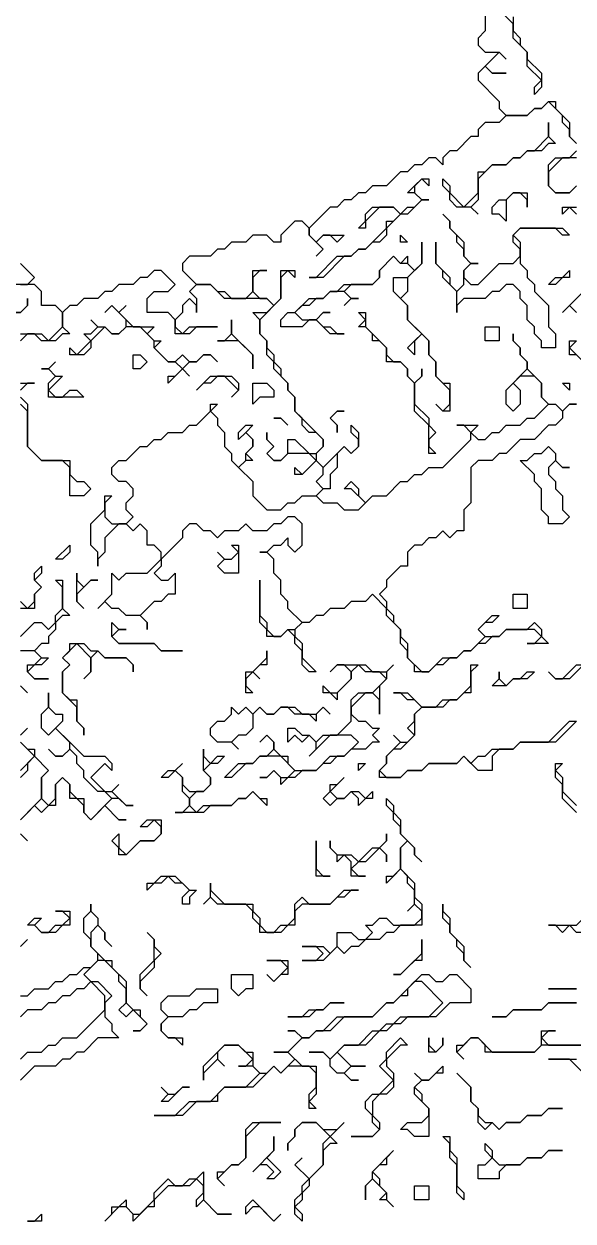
# Model space of a CAD drawing. Header units: metres. Extents: x 0 to 96.9, y 0 to 54.3.
# Drawn here: x 30.05 to 37.85, y 0 to 17 of the extents above; entities that cross this region are included whole.
import ezdxf

# ---------------------------------------------------------------- set-up
doc = ezdxf.new("R2010")
doc.units = ezdxf.units.M

msp = doc.modelspace()

# ---------------------------------------------------------------- linework, layer by layer
for points in [[(36.6, 17.2), (36.6, 16.9), (36.5, 16.8), (36.5, 16.7), (36.6, 16.6), (36.8, 16.6), (36.9, 16.5), (36.8, 16.6), (36.6, 16.4), (36.7, 16.3), (36.9, 16.3), (36.7, 16.3), (36.6, 16.4), (36.5, 16.3), (36.5, 16.2), (36.8, 15.9), (36.8, 15.8), (36.9, 15.7), (37.2, 15.7), (37.3, 15.8), (37.4, 15.8), (37.5, 15.9), (37.6, 15.9), (37.6, 15.8), (37.8, 15.6), (37.8, 15.4), (37.9, 15.3)], [(37, 17.1), (37, 16.9), (37.1, 16.8), (37.1, 16.7), (37.2, 16.6), (37.2, 16.5), (37.4, 16.3), (37.4, 16.1), (37.3, 16), (37.3, 16.1), (37.4, 16.2), (37.2, 16.4), (37.2, 16.6), (37, 16.8), (37, 17), (36.8, 17.2)], [(37.9, 15.3), (37.8, 15.4), (37.8, 15.5), (37.7, 15.6), (37.7, 15.7), (37.5, 15.9), (37.4, 15.8), (37.3, 15.8), (37.2, 15.7), (36.9, 15.7), (36.8, 15.6), (36.6, 15.6), (36.5, 15.5), (36.5, 15.4), (36.4, 15.4), (36.2, 15.2), (36.1, 15.2), (36, 15.1), (36, 15), (35.9, 15.1), (35.8, 15.1), (35.7, 15), (35.6, 15), (35.5, 14.9), (35.4, 14.9), (35.2, 14.7), (35, 14.7), (34.9, 14.6), (34.8, 14.6), (34.7, 14.5), (34.6, 14.5), (34.5, 14.4), (34.4, 14.4), (34.1, 14.1), (34.1, 14), (34.2, 13.9), (34.3, 14), (34.6, 14), (34.5, 13.9), (34.4, 14), (34.3, 14), (34.2, 13.9), (34.3, 13.8), (34.2, 13.7), (34.3, 13.8), (34.1, 14), (34.1, 14.1), (34, 14.2), (33.9, 14.2), (33.7, 14), (33.7, 13.9), (33.6, 13.9), (33.5, 14), (33.3, 14), (33.2, 13.9), (33, 13.9), (32.9, 13.8), (32.8, 13.8), (32.7, 13.7), (32.4, 13.7), (32.3, 13.6), (32.3, 13.5), (32.5, 13.3), (32.7, 13.3), (32.8, 13.2), (32.9, 13.2), (33, 13.1), (33.2, 13.1), (33.3, 13.2), (33.3, 13.5), (33.5, 13.5), (33.4, 13.5), (33.3, 13.4), (33.3, 13.2), (33.4, 13.1), (33.5, 13.1), (33.6, 13), (33.7, 13.1), (33.7, 13.5), (33.9, 13.5), (33.9, 13.4), (33.8, 13.5), (33.7, 13.4), (33.7, 13.1), (33.4, 12.8), (33.4, 12.6), (33.5, 12.5), (33.5, 12.4), (33.6, 12.3), (33.6, 12.2), (33.7, 12.1), (33.7, 12), (33.8, 11.9), (33.8, 11.8), (33.9, 11.7), (33.9, 11.5), (34.3, 11.1), (34.3, 11), (34.2, 10.9), (34.2, 10.8), (34.3, 10.7), (34.6, 11), (34.7, 10.9), (34.8, 11), (34.8, 11.1), (34.7, 11.2), (34.7, 11.3), (34.8, 11.2), (34.8, 11), (34.7, 10.9), (34.6, 11), (34.5, 10.9), (34.5, 10.7), (34.4, 10.6), (34.4, 10.4), (34.3, 10.4), (34.2, 10.3), (34.3, 10.2), (34.5, 10.2), (34.6, 10.1), (34.8, 10.1), (34.9, 10.2), (34.7, 10.4), (34.6, 10.4), (34.7, 10.5), (34.8, 10.4), (34.8, 10.3), (34.9, 10.2), (35, 10.3), (35.2, 10.3), (35.4, 10.5), (35.5, 10.5), (35.6, 10.6), (35.7, 10.6), (35.8, 10.7), (36, 10.7), (36.4, 11.1), (36.4, 11.2), (36.3, 11.3), (36.2, 11.3), (36.5, 11.3), (36.4, 11.2), (36.5, 11.1), (36.6, 11.1), (36.7, 11.2), (36.8, 11.2), (36.9, 11.3), (37.1, 11.3), (37.2, 11.4), (37.3, 11.4), (37.5, 11.6), (37.4, 11.7), (37.4, 11.9), (37.3, 12), (37.1, 12), (37, 11.9), (37.1, 11.8), (37.1, 11.6), (37, 11.5), (36.9, 11.6), (36.9, 11.8), (37.2, 12.1), (37.2, 12.2), (37.1, 12.3), (37.1, 12.4), (37, 12.5), (37, 12.6), (37, 12.5), (37.1, 12.4), (37.1, 12.3), (37.2, 12.2), (37.2, 12.1), (37.4, 11.9), (37.4, 11.7), (37.5, 11.6), (37.6, 11.6), (37.7, 11.5), (37.8, 11.6), (37.9, 11.6)], [(37.9, 15.1), (37.7, 15.1), (37.5, 14.9), (37.5, 14.7), (37.6, 14.6), (37.8, 14.6), (37.9, 14.7), (37.8, 14.6), (37.6, 14.6), (37.5, 14.7), (37.5, 15), (37.6, 15.1), (37.8, 15.1), (37.9, 15.2)], [(37.9, 14.3), (37.8, 14.4), (37.7, 14.3), (37.7, 14.4), (37.9, 14.4)], [(30, 13.3), (30.1, 13.3), (30.2, 13.4), (30, 13.6)], [(37.9, 11.6), (37.8, 11.6), (37.7, 11.5), (37.7, 11.4), (37.6, 11.3), (37.5, 11.3), (37.3, 11.1), (37.1, 11.1), (36.9, 10.9), (36.8, 10.9), (36.7, 10.8), (36.5, 10.8), (36.4, 10.7), (36.4, 10.2), (36.3, 10.1), (36.3, 9.8), (36.2, 9.8), (36.1, 9.7), (36, 9.8), (35.9, 9.7), (35.8, 9.7), (35.7, 9.6), (35.6, 9.6), (35.5, 9.5), (35.5, 9.3), (35.4, 9.3), (35.2, 9.1), (35.2, 9), (35.1, 8.9), (35.2, 8.8), (35.2, 8.7), (35.3, 8.6), (35.3, 8.5), (35.4, 8.4), (35.4, 8.3), (35.5, 8.2), (35.5, 8), (35.7, 7.8), (35.8, 7.8), (36, 8), (36.2, 8), (36.3, 8.1), (36.4, 8.1), (36.6, 8.3), (36.5, 8.4), (36.7, 8.6), (36.8, 8.6), (36.7, 8.5), (36.6, 8.5), (36.5, 8.4), (36.6, 8.3), (36.8, 8.3), (36.9, 8.4), (37.2, 8.4), (37.3, 8.5), (37.4, 8.4), (37.4, 8.3), (37.5, 8.2), (37.2, 8.2), (37.3, 8.2), (37.4, 8.3), (37.3, 8.4), (36.9, 8.4), (36.8, 8.3), (36.7, 8.3), (36.6, 8.2), (36.5, 8.2), (36.4, 8.1), (36.3, 8.1), (36.2, 8), (36.1, 8), (36, 7.9), (35.9, 7.9), (35.8, 7.8), (35.6, 7.8), (35.6, 7.9), (35.5, 8), (35.5, 8.1), (35.4, 8.2), (35.4, 8.4), (35.2, 8.6), (35.2, 8.7), (35, 8.9), (34.9, 8.8), (34.7, 8.8), (34.6, 8.7), (34.4, 8.7), (34.3, 8.6), (34.2, 8.6), (34.1, 8.5), (34, 8.5), (33.9, 8.4), (33.9, 8.3), (34, 8.2), (34, 8), (34.2, 7.8), (34.1, 7.8), (34, 7.9), (34, 8.1), (33.9, 8.2), (33.9, 8.3), (33.8, 8.4), (33.7, 8.3), (33.5, 8.3), (33.5, 8.4), (33.4, 8.5), (33.4, 9.1), (33.4, 8.6), (33.5, 8.5), (33.5, 8.4), (33.6, 8.3), (33.7, 8.3), (33.8, 8.4), (33.9, 8.4), (34, 8.5), (33.8, 8.7), (33.8, 8.8), (33.7, 8.9), (33.7, 9.1), (33.6, 9.2), (33.6, 9.4), (33.5, 9.5), (33.4, 9.5), (33.5, 9.5), (33.6, 9.6), (33.7, 9.6), (33.8, 9.7), (33.8, 9.6), (33.9, 9.5), (34, 9.6), (34, 9.9), (33.9, 10), (33.8, 10), (33.7, 9.9), (33.6, 9.9), (33.5, 9.8), (33.3, 9.8), (33.2, 9.9), (33.1, 9.8), (32.9, 9.8), (32.8, 9.7), (32.7, 9.8), (32.6, 9.8), (32.5, 9.9), (32.4, 9.9), (32.3, 9.8), (32.3, 9.7), (32, 9.4), (32, 9.3), (31.9, 9.2), (32, 9.1), (32.1, 9.1), (32.2, 9.2), (32.2, 8.9), (32.1, 8.9), (32, 8.8), (31.9, 8.8), (31.7, 8.6), (31.8, 8.5), (31.8, 8.4), (31.8, 8.5), (31.7, 8.6), (31.5, 8.6), (31.4, 8.7), (31.3, 8.7), (31.2, 8.8), (31.1, 8.7), (31.3, 8.9), (31.3, 9.2), (31.4, 9.1), (31.5, 9.2), (31.8, 9.2), (32, 9.4), (32, 9.5), (31.9, 9.6), (31.8, 9.6), (31.8, 9.8), (31.7, 9.9), (31.6, 9.8), (31.5, 9.9), (31.4, 9.9), (31.2, 9.7), (31.2, 9.5), (31.1, 9.4), (31.1, 9.3), (31.1, 9.5), (31, 9.6), (31, 9.9), (31.2, 10.1), (31.2, 10.3), (31.3, 10.3), (31.2, 10.2), (31.2, 10), (31.3, 9.9), (31.5, 9.9), (31.6, 10), (31.5, 10.1), (31.5, 10.2), (31.6, 10.3), (31.6, 10.4), (31.5, 10.5), (31.4, 10.5), (31.3, 10.6), (31.3, 10.7), (31.4, 10.8), (31.5, 10.8), (31.7, 11), (31.8, 11), (31.9, 11.1), (32, 11.1), (32.1, 11.2), (32.3, 11.2), (32.4, 11.3), (32.5, 11.3), (32.7, 11.5), (32.7, 11.6), (32.8, 11.6), (32.7, 11.5), (32.8, 11.4), (32.8, 11.3), (32.9, 11.2), (32.9, 11), (33, 10.9), (33, 10.8), (33.1, 10.7), (33.2, 10.8), (33.2, 10.9), (33.3, 11), (33.3, 11.1), (33.2, 11.2), (33.1, 11.1), (33.1, 11.2), (33.2, 11.3), (33.3, 11.3), (33.2, 11.2), (33.3, 11.1), (33.3, 11), (33.2, 10.9), (33.3, 10.8), (33.2, 10.8), (33.1, 10.7), (33.3, 10.5), (33.3, 10.3), (33.5, 10.1), (33.7, 10.1), (33.8, 10.2), (33.9, 10.2), (34, 10.3), (34.2, 10.3), (34.3, 10.4), (34.2, 10.5), (34.3, 10.6), (34.3, 10.7), (34.2, 10.8), (34, 10.6), (33.9, 10.6), (33.9, 10.7), (34, 10.6), (34.2, 10.8), (34.1, 10.9), (33.8, 10.9), (33.7, 10.8), (33.6, 10.8), (33.5, 10.9), (33.6, 11), (33.5, 11.1), (33.5, 11.2), (33.5, 11.1), (33.6, 11), (33.5, 10.9), (33.6, 10.8), (33.7, 10.8), (33.8, 10.9), (33.8, 11.1), (33.9, 11.1), (34.1, 10.9), (34.2, 10.9), (34.3, 11), (34.3, 11.1), (34.2, 11.2), (34.1, 11.2), (34, 11.3), (34, 11.4), (33.9, 11.5), (33.9, 11.7), (33.8, 11.8), (33.8, 11.9), (33.6, 12.1), (33.6, 12.2), (33.5, 12.3), (33.5, 12.5), (33.4, 12.6), (33.4, 12.8), (33.3, 12.9), (33.5, 12.9), (33.6, 13), (33.5, 13.1), (32.9, 13.1), (32.7, 13.3), (32.5, 13.3), (32.4, 13.2), (32.5, 13.1), (32.5, 12.9), (32.5, 13), (32.4, 13.1), (32.3, 13), (32.3, 12.9), (32.2, 12.8), (32.2, 12.7), (32.3, 12.6), (32.4, 12.7), (32.8, 12.7), (32.5, 12.7), (32.4, 12.6), (32.2, 12.6), (32.2, 12.8), (32.1, 12.9), (31.8, 12.9), (31.8, 13.1), (31.9, 13.2), (32.1, 13.2), (32.2, 13.3), (32, 13.5), (31.9, 13.5), (31.8, 13.4), (31.7, 13.4), (31.6, 13.3), (31.4, 13.3), (31.3, 13.2), (31.2, 13.2), (31.1, 13.1), (30.9, 13.1), (30.8, 13), (30.7, 13), (30.6, 12.9), (30.6, 12.7), (30.7, 12.6), (30.6, 12.6), (30.5, 12.5), (30.3, 12.5), (30.2, 12.6), (30.1, 12.6), (30, 12.5)], [(30, 12.6), (30.3, 12.6), (30.4, 12.5), (30.6, 12.7), (30.6, 12.9), (30.5, 13), (30.3, 13), (30.3, 13.2), (30.2, 13.3), (29.9, 13.3)], [(37.9, 12.9), (37.8, 13), (37.7, 12.9), (38, 13.2)], [(37.9, 13.1), (37.8, 13), (37.9, 12.9)], [(37.9, 12.3), (37.8, 12.3), (37.8, 12.5), (37.9, 12.5), (37.8, 12.4), (38, 12.2)], [(30, 11.9), (30.2, 11.9), (30.1, 11.9), (30, 11.8)], [(30, 11.7), (30.1, 11.6), (30.1, 11), (30.3, 10.8), (30.7, 10.8), (30.7, 10.6), (30.8, 10.5), (30.9, 10.5), (31, 10.4), (30.9, 10.3), (30.7, 10.3), (30.7, 10.7), (30.6, 10.8), (30.3, 10.8), (30.1, 11), (30.1, 11.5), (30, 11.6)], [(30, 8.8), (30.1, 8.7), (30.2, 8.8), (30.2, 8.9), (30.3, 9), (30.2, 9.1), (30.2, 9.2), (30.3, 9.3), (30.3, 9.2), (30.2, 9.1), (30.3, 9), (30.2, 8.9), (30.2, 8.7), (30, 8.7)], [(30, 8.3), (30.2, 8.5), (30.3, 8.5), (30.4, 8.4), (30.5, 8.5), (30.5, 8.6), (30.6, 8.7), (30.6, 9), (30.5, 9.1), (30.6, 9.1), (30.6, 8.7), (30.7, 8.6), (30.6, 8.6), (30.5, 8.5), (30.5, 8.4), (30.4, 8.3), (30.4, 8.2), (30.3, 8.2), (30.2, 8.1), (30.3, 8), (30.4, 8), (30.3, 7.9), (30.2, 7.9), (30.1, 7.8), (30.2, 7.7), (30.4, 7.7), (30.2, 7.7), (30.1, 7.8), (30.1, 7.9), (30.2, 7.9), (30.3, 8), (30.2, 8.1), (30, 8.1)], [(37.9, 7.1), (37.6, 6.8), (37.1, 6.8), (37, 6.7), (36.8, 6.7), (36.7, 6.6), (36.7, 6.4), (36.5, 6.4), (36.3, 6.6), (36.2, 6.5), (35.8, 6.5), (35.7, 6.4), (35.5, 6.4), (35.4, 6.3), (35.1, 6.3), (35.1, 6.4), (35.2, 6.5), (35.2, 6.6), (35.4, 6.8), (35.3, 6.9), (35.4, 6.8), (35.5, 6.8), (35.6, 6.9), (35.5, 7), (35.6, 7.1), (35.6, 7.2), (35.7, 7.3), (35.6, 7.4), (35.5, 7.4), (35.4, 7.5), (35.3, 7.5), (35.5, 7.5), (35.7, 7.3), (35.9, 7.3), (36, 7.4), (36.2, 7.4), (36.4, 7.6), (36.4, 7.9), (36.5, 7.9), (36.4, 7.8), (36.4, 7.5), (36.3, 7.5), (36.2, 7.4), (36.1, 7.4), (36, 7.3), (35.7, 7.3), (35.6, 7.2), (35.6, 6.9), (35.4, 6.7), (35.3, 6.7), (35.2, 6.6), (35.2, 6.5), (35.1, 6.4), (35.2, 6.3), (35.4, 6.3), (35.5, 6.4), (35.7, 6.4), (35.8, 6.5), (36.2, 6.5), (36.3, 6.6), (36.4, 6.5), (36.5, 6.6), (36.6, 6.6), (36.7, 6.7), (37, 6.7), (37.1, 6.8), (37.5, 6.8), (37.8, 7.1), (37.9, 7.1)], [(30, 7.6), (30.1, 7.5), (30, 7.6)], [(30, 6.8), (30.1, 6.7), (30.2, 6.7), (30.2, 6.6), (30.4, 6.4), (30.3, 6.3), (30.3, 6), (30.4, 5.9), (30.5, 6), (30.5, 6.2), (30.6, 6.3), (30.7, 6.2), (30.7, 6.1), (30.8, 6), (30.9, 6), (30.9, 5.8), (31, 5.7), (31.3, 6), (31.2, 6.1), (31.1, 6.1), (30.9, 6.3), (30.9, 6.4), (30.8, 6.5), (30.8, 6.6), (30.7, 6.7), (30.6, 6.6), (30.5, 6.6), (30.4, 6.7), (30.5, 6.6), (30.6, 6.6), (30.7, 6.7), (30.7, 6.8), (30.5, 7), (30.4, 6.9), (30.3, 7), (30.3, 7.2), (30.4, 7.3), (30.4, 7.5), (30.4, 7.3), (30.5, 7.2), (30.6, 7.2), (30.6, 7.1), (30.5, 7), (30.9, 6.6), (31.2, 6.6), (31.3, 6.5), (31.3, 6.4), (31.2, 6.5), (31, 6.3), (31.2, 6.1), (31.3, 6.1), (31.4, 6.2), (31.3, 6.1), (31.5, 5.9), (31.6, 5.9), (31.5, 5.9), (31.4, 6), (31.3, 6), (31.2, 5.9), (31.4, 5.7), (31.5, 5.7), (31.4, 5.7), (31.2, 5.9), (31, 5.7), (30.9, 5.8), (30.9, 5.9), (30.8, 6), (30.7, 6), (30.7, 6.2), (30.6, 6.3), (30.5, 6.2), (30.5, 5.9), (30.4, 5.9), (30.3, 5.8), (30.2, 5.9), (30, 5.7)], [(30, 6.9), (30.1, 7), (30, 6.9)], [(30, 6.4), (30.2, 6.6), (30, 6.8)], [(30, 5.7), (30.3, 6), (30.3, 6.3), (30.4, 6.4), (30.2, 6.6), (30.1, 6.5), (30.1, 6.4), (30, 6.3)], [(37.9, 5.8), (37.7, 6), (37.7, 6.2), (37.6, 6.3), (37.6, 6.5), (37.7, 6.5), (37.6, 6.4), (37.7, 6.3), (37.7, 6.1), (37.9, 5.9)], [(30, 5.5), (30.1, 5.4), (30, 5.5)], [(30, 3.2), (30.1, 3.2), (30.2, 3.3), (30.4, 3.3), (30.5, 3.4), (30.6, 3.4), (30.7, 3.5), (30.8, 3.5), (30.9, 3.6), (31, 3.6), (31.1, 3.7), (31.1, 3.8), (31, 3.9), (31, 4), (30.9, 4.1), (30.9, 4.3), (31, 4.4), (31, 4.5), (31, 4.4), (31.1, 4.3), (31.1, 4.2), (31.2, 4.1), (31.2, 4), (31.3, 3.9), (31.2, 4), (31.2, 4.1), (31.1, 4.2), (31, 4.1), (31, 3.9), (31.2, 3.7), (31.3, 3.7), (31.3, 3.6), (31.5, 3.4), (31.5, 3.1), (31.6, 3), (31.7, 3), (31.7, 2.9), (31.8, 2.8), (31.7, 2.7), (31.6, 2.7), (31.7, 2.7), (31.8, 2.8), (31.6, 3), (31.5, 2.9), (31.4, 3), (31.5, 3.1), (31.5, 3.3), (31.4, 3.4), (31.4, 3.5), (31.2, 3.7), (31.1, 3.7), (30.9, 3.5), (31, 3.4), (31.1, 3.4), (31.3, 3.2), (31.2, 3.1), (31.2, 2.9), (31.3, 2.8), (31.3, 2.7), (31.4, 2.6), (31.1, 2.6), (30.9, 2.4), (30.8, 2.4), (30.7, 2.3), (30.6, 2.3), (30.5, 2.2), (30.2, 2.2), (30, 2)], [(30, 3.9), (30.1, 4), (30, 3.9)], [(30, 2.3), (30.1, 2.4), (30.3, 2.4), (30.4, 2.5), (30.5, 2.5), (30.6, 2.6), (30.8, 2.6), (31.2, 3), (31.2, 3.2), (31, 3.4), (30.9, 3.3), (30.8, 3.3), (30.7, 3.2), (30.6, 3.2), (30.5, 3.1), (30.4, 3.1), (30.3, 3), (30.1, 3), (30, 2.9)], [(37.9, 3.3), (37.5, 3.3), (37.9, 3.3)], [(37.9, 3.1), (37.5, 3.1), (37.4, 3), (37, 3), (36.9, 2.9), (36.7, 2.9), (36.9, 2.9), (37, 3), (37.4, 3), (37.5, 3.1), (37.9, 3.1)], [(38.1, 2.5), (37.4, 2.5), (37.3, 2.4), (36.6, 2.4), (36.6, 2.5), (36.5, 2.6), (36.4, 2.6), (36.2, 2.4), (36.3, 2.3), (36.2, 2.4), (36.2, 2.5), (36.3, 2.5), (36.4, 2.6), (36.5, 2.6), (36.7, 2.4), (37.3, 2.4), (37.4, 2.5), (37.4, 2.7), (37.6, 2.7), (37.5, 2.7), (37.4, 2.6), (37.5, 2.5), (38.1, 2.5)], [(38, 2.1), (37.8, 2.3), (37.5, 2.3), (37.9, 2.3)]]:
    msp.add_lwpolyline(points)
for points in [[(36.5, 14.3), (36.4, 14.4), (36.2, 14.4), (36.1, 14.5), (36.1, 14.6), (36, 14.7), (36, 14.8), (36.1, 14.7), (36.1, 14.6), (36.3, 14.4), (36.5, 14.6), (36.5, 14.9), (36.6, 14.9), (36.7, 15), (36.9, 15), (37, 15.1), (37.1, 15.1), (37.2, 15.2), (37.3, 15.2), (37.5, 15.4), (37.5, 15.6), (37.5, 15.4), (37.6, 15.3), (37.5, 15.3), (37.4, 15.2), (37.2, 15.2), (37.1, 15.1), (37, 15.1), (36.9, 15), (36.7, 15), (36.5, 14.8), (36.5, 14.5), (36.4, 14.4)], [(34.1, 13.4), (34.2, 13.4), (34.5, 13.7), (34.7, 13.7), (34.8, 13.8), (34.9, 13.8), (35.2, 14.1), (35.2, 14.2), (35.3, 14.2), (35.4, 14.3), (35.3, 14.4), (35.1, 14.4), (34.9, 14.2), (34.9, 14.1), (34.8, 14.1), (34.9, 14.2), (34.9, 14.3), (35, 14.4), (35.3, 14.4), (35.4, 14.3), (35.5, 14.4), (35.6, 14.4), (35.7, 14.5), (35.6, 14.6), (35.5, 14.6), (35.7, 14.8), (35.8, 14.8), (35.8, 14.7), (35.7, 14.8), (35.6, 14.7), (35.6, 14.6), (35.7, 14.5), (35.8, 14.5), (35.7, 14.5), (35.5, 14.3), (35.4, 14.3), (35.2, 14.1), (35.2, 14), (35.1, 13.9), (35, 13.9), (34.9, 13.8), (34.8, 13.8), (34.7, 13.7), (34.6, 13.7), (34.3, 13.4)], [(36.9, 14.2), (36.8, 14.3), (36.7, 14.3), (36.7, 14.4), (36.8, 14.5), (36.9, 14.5), (37, 14.6), (37.2, 14.6), (37.2, 14.4), (37.2, 14.5), (37.1, 14.6), (37, 14.6), (36.9, 14.5)], [(37.4, 12.4), (37.4, 12.5), (37.3, 12.6), (37.3, 12.7), (37.2, 12.8), (37.2, 13), (37.1, 13.1), (37.1, 13.2), (37, 13.3), (36.9, 13.3), (36.8, 13.2), (36.7, 13.2), (36.6, 13.1), (36.3, 13.1), (36.2, 13), (36.2, 12.9), (36.2, 13.2), (36, 13.4), (36, 13.5), (35.9, 13.6), (35.9, 13.9), (35.9, 13.6), (36.1, 13.4), (36.1, 13.3), (36.2, 13.2), (36.3, 13.3), (36.3, 13.5), (36.4, 13.6), (36.3, 13.7), (36.3, 13.8), (36.2, 13.9), (36.2, 14), (36.1, 14.1), (36.1, 14.2), (36, 14.3), (36.1, 14.2), (36.1, 14.1), (36.3, 13.9), (36.3, 13.7), (36.4, 13.6), (36.5, 13.6), (36.4, 13.6), (36.3, 13.5), (36.3, 13.4), (36.4, 13.3), (36.5, 13.3), (36.8, 13.6), (37, 13.6), (37.1, 13.7), (37.1, 13.8), (37, 13.9), (37, 14), (37.1, 14.1), (37.7, 14.1), (37.8, 14), (37.7, 14), (37.6, 14.1), (37.1, 14.1), (37, 14), (37.1, 13.9), (37.1, 13.6), (37.2, 13.5), (37.2, 13.4), (37.3, 13.3), (37.3, 13.2), (37.5, 13), (37.5, 12.7), (37.6, 12.6), (37.6, 12.4)], [(35.4, 13.9), (35.4, 14), (35.5, 13.9)], [(36, 11.5), (35.9, 11.6), (36, 11.5), (36.1, 11.6), (36.1, 11.8), (35.9, 12), (35.9, 12.2), (35.8, 12.3), (35.8, 12.5), (35.7, 12.6), (35.6, 12.5), (35.6, 12.3), (35.5, 12.4), (35.7, 12.6), (35.5, 12.8), (35.5, 13), (35.3, 13.2), (35.3, 13.4), (35.5, 13.4), (35.6, 13.5), (35.5, 13.6), (35.4, 13.6), (35.3, 13.7), (35.1, 13.5), (35.1, 13.4), (35, 13.3), (34.7, 13.3), (34.6, 13.2), (34.7, 13.1), (34.8, 13.1), (34.7, 13.1), (34.6, 13), (34.7, 13.1), (34.6, 13.2), (34.4, 13.2), (34.3, 13.1), (34.2, 13.1), (34.1, 13), (34, 13), (33.9, 12.9), (34, 12.8), (34.2, 12.8), (34.3, 12.9), (34.4, 12.9), (34.3, 12.9), (34.2, 12.8), (34.3, 12.7), (34.4, 12.7), (34.5, 12.6), (34.6, 12.6), (34.4, 12.6), (34.2, 12.8), (34.1, 12.8), (34, 12.7), (33.7, 12.7), (33.7, 12.8), (33.8, 12.9), (33.9, 12.9), (34.1, 13.1), (34.3, 13.1), (34.4, 13.2), (34.5, 13.2), (34.6, 13.3), (35, 13.3), (35.1, 13.4), (35.1, 13.5), (35.3, 13.7), (35.4, 13.6), (35.5, 13.7), (35.5, 13.6), (35.6, 13.5), (35.7, 13.6), (35.7, 13.9), (35.7, 13.6), (35.5, 13.4), (35.5, 13.2), (35.4, 13.1), (35.5, 13), (35.5, 12.8), (35.8, 12.5), (35.8, 12.3), (35.9, 12.2), (35.9, 12), (36, 11.9), (36.1, 11.9), (36.1, 11.5)], [(37.5, 13.3), (37.6, 13.4), (37.7, 13.4), (37.8, 13.5), (37.8, 13.4), (37.7, 13.4), (37.6, 13.3)], [(29.3, 12.5), (29.5, 12.7), (29.6, 12.7), (29.7, 12.8), (29.7, 12.9), (30, 12.9), (30.1, 13), (30.1, 13.1), (30.1, 13), (30, 12.9), (29.8, 12.9), (29.6, 12.7), (29.5, 12.7)], [(32.1, 11.9), (32.1, 12), (32.2, 12), (32.3, 12.1), (32.2, 12.2), (32.1, 12.2), (31.9, 12.4), (31.9, 12.5), (31.7, 12.7), (31.5, 12.7), (31.4, 12.6), (31.3, 12.6), (31.2, 12.7), (31, 12.5), (31, 12.4), (30.9, 12.3), (30.7, 12.3), (30.7, 12.4), (30.8, 12.3), (31, 12.5), (30.9, 12.6), (31, 12.6), (31.1, 12.7), (31, 12.8), (31.1, 12.7), (31.2, 12.7), (31.3, 12.6), (31.4, 12.6), (31.5, 12.7), (31.5, 12.8), (31.3, 13), (31.2, 12.9), (31.3, 13), (31.4, 12.9), (31.5, 13), (31.4, 12.9), (31.6, 12.7), (31.9, 12.7), (31.8, 12.6), (31.9, 12.5), (32, 12.5), (31.9, 12.4), (32.1, 12.2), (32.2, 12.2), (32.3, 12.3), (32.4, 12.2), (32.5, 12.2), (32.6, 12.3), (32.7, 12.3), (32.8, 12.2), (32.7, 12.3), (32.6, 12.3), (32.5, 12.2), (32.4, 12.2), (32.3, 12.1), (32.4, 12), (32.3, 12.1)], [(33.3, 12.1), (33.3, 12.3), (33.1, 12.5), (32.8, 12.5), (32.9, 12.5), (33, 12.6), (33, 12.8), (33, 12.6), (33.3, 12.3)], [(35.8, 10.9), (35.8, 11.3), (35.6, 11.5), (35.6, 11.9), (35.5, 12), (35.5, 12.1), (35.4, 12.2), (35.2, 12.2), (35.2, 12.4), (35.1, 12.5), (35, 12.5), (35, 12.6), (34.9, 12.7), (34.8, 12.7), (34.9, 12.8), (34.8, 12.9), (34.9, 12.9), (34.9, 12.7), (35.2, 12.4), (35.2, 12.3), (35.3, 12.2), (35.4, 12.2), (35.5, 12.1), (35.5, 12), (35.6, 11.9), (35.7, 12), (35.7, 12.1), (35.7, 12), (35.6, 11.9), (35.6, 11.6), (35.8, 11.4), (35.8, 11.3), (35.9, 11.2), (35.8, 11.1), (35.8, 11), (35.9, 10.9)], [(36.6, 12.5), (36.6, 12.7), (36.8, 12.7), (36.8, 12.5)], [(31.6, 12.1), (31.6, 12.3), (31.7, 12.3), (31.8, 12.2), (31.7, 12.1)], [(30.4, 11.7), (30.4, 11.9), (30.5, 12), (30.4, 12.1), (30.3, 12.1), (30.4, 12.1), (30.5, 12.2), (30.4, 12.1), (30.5, 12), (30.6, 12), (30.4, 11.8), (30.5, 11.7), (30.6, 11.7), (30.7, 11.8), (30.8, 11.8), (30.9, 11.7)], [(33, 11.7), (33.1, 11.8), (32.9, 12), (32.8, 12), (32.7, 11.9), (32.6, 11.9), (32.5, 11.8), (32.7, 12), (33, 12), (33.1, 11.9), (33.1, 11.8)], [(33.3, 11.6), (33.3, 11.9), (33.5, 11.9), (33.6, 11.8), (33.6, 11.7), (33.4, 11.7)], [(37.8, 11.8), (37.7, 11.9), (37.8, 11.9)], [(33.8, 11.3), (33.7, 11.4), (33.6, 11.4), (33.7, 11.4)], [(34.5, 11.2), (34.5, 11.3), (34.4, 11.4), (34.5, 11.5), (34.6, 11.5), (34.5, 11.5), (34.4, 11.4), (34.5, 11.3)], [(37.5, 9.9), (37.5, 10), (37.4, 10.1), (37.4, 10.4), (37.3, 10.5), (37.3, 10.6), (37.1, 10.8), (37.2, 10.8), (37.3, 10.9), (37.4, 10.9), (37.5, 11), (37.6, 10.9), (37.6, 10.8), (37.7, 10.7), (37.8, 10.7), (37.7, 10.7), (37.6, 10.8), (37.5, 10.7), (37.5, 10.6), (37.6, 10.5), (37.6, 10.4), (37.7, 10.3), (37.7, 10.1), (37.8, 10), (37.7, 9.9)], [(30.5, 9.4), (30.7, 9.6), (30.7, 9.5), (30.6, 9.4)], [(32.9, 9.2), (32.8, 9.3), (32.9, 9.4), (32.8, 9.5), (32.9, 9.4), (33, 9.4), (33.1, 9.5), (33, 9.6), (33.1, 9.6), (33.1, 9.2)], [(30.9, 8.7), (30.8, 8.8), (30.8, 9.2), (30.8, 9.1), (30.9, 9), (31, 9.1), (31.1, 9.1), (31, 9.1), (30.8, 8.9), (30.8, 8.8)], [(37, 8.7), (37, 8.9), (37.2, 8.9), (37.2, 8.7)], [(32, 8.1), (31.9, 8.2), (31.4, 8.2), (31.3, 8.3), (31.3, 8.5), (31.4, 8.4), (31.5, 8.4), (31.4, 8.4), (31.3, 8.3), (31.4, 8.2), (31.9, 8.2), (32, 8.1), (32.3, 8.1)], [(30.9, 6.9), (30.9, 7), (30.8, 7.1), (30.8, 7.3), (30.6, 7.5), (30.6, 7.8), (30.7, 7.9), (30.6, 8), (30.7, 8.1), (30.7, 8.2), (30.9, 8.2), (31, 8.1), (31.1, 8.1), (31.2, 8), (31.5, 8), (31.6, 7.9), (31.6, 7.8), (31.6, 7.9), (31.5, 8), (31.2, 8), (31.1, 8.1), (31, 8), (31, 7.8), (30.9, 7.7), (31, 7.8), (31, 8), (30.8, 8.2), (30.6, 8), (30.7, 7.9), (30.6, 7.8), (30.6, 7.5), (30.7, 7.4), (30.8, 7.4), (30.8, 7.1), (30.9, 7)], [(33.2, 7.5), (33.2, 7.8), (33.3, 7.8), (33.5, 8), (33.5, 8.1), (33.5, 7.9), (33.4, 7.9), (33.3, 7.8), (33.4, 7.7), (33.3, 7.8), (33.2, 7.7), (33.2, 7.6), (33.3, 7.5)], [(33.7, 6.2), (33.7, 6.3), (33.6, 6.4), (33.5, 6.3), (33.4, 6.3), (33.5, 6.3), (33.6, 6.4), (33.7, 6.3), (33.8, 6.3), (33.9, 6.4), (33.7, 6.6), (33.4, 6.6), (33.3, 6.5), (33.2, 6.5), (33, 6.3), (32.9, 6.3), (33.1, 6.5), (33.3, 6.5), (33.4, 6.6), (33.5, 6.6), (33.6, 6.7), (33.6, 6.8), (33.5, 6.9), (33.4, 6.8), (33.5, 6.9), (33.6, 6.8), (33.6, 6.7), (33.7, 6.6), (33.8, 6.6), (33.8, 6.5), (33.9, 6.4), (34.2, 6.4), (34.4, 6.6), (34.6, 6.6), (34.8, 6.8), (34.7, 6.9), (34.4, 6.9), (34.1, 6.6), (34.2, 6.7), (34.2, 6.8), (34.1, 6.9), (34, 6.8), (33.9, 6.9), (33.8, 6.8), (33.8, 7), (33.9, 7), (34, 6.9), (34.1, 6.9), (34.2, 6.8), (34.3, 6.9), (34.5, 6.9), (34.7, 7.1), (34.7, 7.4), (34.8, 7.5), (35, 7.5), (35.2, 7.7), (35.1, 7.8), (34.9, 7.8), (34.8, 7.9), (34.7, 7.8), (34.7, 7.7), (34.5, 7.5), (34.5, 7.4), (34.4, 7.5), (34.3, 7.5), (34.3, 7.6), (34.4, 7.5), (34.5, 7.5), (34.7, 7.7), (34.7, 7.8), (34.6, 7.9), (34.5, 7.9), (34.4, 7.8), (34.5, 7.9), (34.9, 7.9), (35, 7.8), (35.2, 7.8), (35.3, 7.9), (35.2, 7.8), (35.2, 7.7), (35.1, 7.6), (35.1, 7.2), (35.1, 7.4), (35, 7.5), (34.9, 7.5), (34.7, 7.3), (34.7, 7.2), (34.8, 7.1), (34.9, 7.1), (35, 7), (35.1, 7), (35, 6.9), (35.1, 6.8), (35, 6.8), (34.9, 6.7), (34.7, 6.7), (34.6, 6.6), (34.5, 6.6), (34.4, 6.5), (34.3, 6.5), (34.2, 6.4), (34, 6.4), (33.9, 6.3), (33.8, 6.3)], [(37.6, 7.7), (37.5, 7.8), (37.6, 7.7), (37.7, 7.7), (37.9, 7.9), (38.1, 7.9), (38, 7.9), (37.8, 7.7)], [(36.7, 7.6), (36.8, 7.7), (36.8, 7.8), (36.8, 7.7), (36.9, 7.6), (37, 7.7), (37.1, 7.7), (37.2, 7.8), (37.3, 7.8), (37.2, 7.7), (37, 7.7), (36.9, 7.6)], [(33.1, 6.7), (33, 6.8), (32.8, 6.8), (32.7, 6.9), (32.7, 7), (32.8, 7.1), (32.9, 7.1), (33, 7.2), (33, 7.3), (33.1, 7.2), (33.2, 7.3), (33.3, 7.2), (33.4, 7.3), (33.5, 7.2), (33.6, 7.2), (33.7, 7.3), (33.9, 7.3), (34, 7.2), (34.2, 7.2), (34.3, 7.3), (34.4, 7.2), (34.3, 7.3), (34.2, 7.2), (34.2, 7.1), (34.1, 7.2), (33.9, 7.2), (33.8, 7.3), (33.7, 7.3), (33.6, 7.2), (33.5, 7.2), (33.4, 7.3), (33.3, 7.2), (33.3, 7), (33.2, 6.9), (33.1, 6.9), (33, 6.8)], [(32.2, 5.8), (32.3, 5.8), (32.4, 5.9), (32.4, 6), (32.3, 6.1), (32.3, 6.3), (32.2, 6.4), (32.1, 6.3), (32, 6.3), (32.1, 6.4), (32.2, 6.4), (32.3, 6.5), (32.2, 6.4), (32.3, 6.3), (32.3, 6.2), (32.4, 6.1), (32.6, 6.1), (32.7, 6.2), (32.7, 6.3), (32.6, 6.4), (32.6, 6.7), (32.6, 6.6), (32.7, 6.5), (32.8, 6.6), (32.9, 6.6), (32.8, 6.5), (32.7, 6.5), (32.6, 6.4), (32.7, 6.3), (32.7, 6.2), (32.6, 6.1), (32.5, 6.1), (32.4, 6), (32.4, 5.9), (32.5, 5.8), (32.6, 5.9), (33, 5.9), (33.1, 6), (33.2, 6), (33.3, 6.1), (33.4, 6), (33.5, 6), (33.5, 5.9), (33.3, 6.1), (33.2, 6), (33.1, 6), (33, 5.9), (32.7, 5.9), (32.6, 5.8)], [(34.8, 6.4), (34.8, 6.5), (34.9, 6.5)], [(34.4, 5.9), (34.3, 6), (34.4, 6.1), (34.4, 6.2), (34.5, 6.2), (34.6, 6.3), (34.4, 6.1), (34.5, 6), (34.6, 6), (34.7, 6.1), (34.8, 6.1), (34.9, 6), (35, 6.1), (35, 6), (34.9, 6), (34.8, 5.9), (34.8, 6), (34.7, 6.1), (34.6, 6), (34.5, 6)], [(34, 3.7), (34.2, 3.7), (34.3, 3.8), (34.2, 3.9), (34, 3.9), (34.3, 3.9), (34.4, 3.8), (34.5, 3.9), (34.5, 4.1), (34.7, 4.1), (34.8, 4), (34.9, 4), (35, 4.1), (34.9, 4.2), (35, 4.2), (35.1, 4.3), (35.2, 4.3), (35.3, 4.2), (35.6, 4.2), (35.7, 4.3), (35.7, 4.4), (35.6, 4.5), (35.5, 4.4), (35.6, 4.5), (35.6, 4.7), (35.5, 4.8), (35.5, 4.9), (35.4, 5), (35.2, 4.8), (35.2, 4.9), (35.3, 4.9), (35.4, 5), (35.4, 5.3), (35.5, 5.4), (35.4, 5.5), (35.4, 5.6), (35.3, 5.7), (35.3, 5.8), (35.2, 5.9), (35.2, 6), (35.3, 5.9), (35.3, 5.8), (35.4, 5.7), (35.4, 5.5), (35.6, 5.3), (35.6, 5.2), (35.7, 5.1), (35.6, 5.2), (35.6, 5.3), (35.5, 5.4), (35.4, 5.3), (35.4, 5), (35.6, 4.8), (35.6, 4.6), (35.7, 4.5), (35.7, 4.2), (35.4, 4.2), (35.3, 4.1), (35.2, 4.1), (35.1, 4), (34.9, 4), (34.8, 3.9), (34.7, 3.9), (34.6, 3.8), (34.5, 3.9), (34.3, 3.7)], [(31.4, 5.2), (31.4, 5.3), (31.3, 5.4), (31.4, 5.5), (31.4, 5.3), (31.5, 5.2), (31.7, 5.4), (31.9, 5.4), (32, 5.5), (32, 5.6), (31.9, 5.7), (31.8, 5.6), (31.7, 5.6), (31.8, 5.7), (32, 5.7), (32, 5.5), (31.9, 5.4), (31.7, 5.4), (31.5, 5.2)], [(34.7, 4.9), (34.7, 5.1), (34.6, 5.2), (34.5, 5.1), (34.5, 5.2), (34.4, 5.3), (34.4, 5.4), (34.4, 5.3), (34.5, 5.2), (34.7, 5.2), (34.8, 5.1), (35, 5.3), (35.1, 5.3), (35.2, 5.4), (35.2, 5.5), (35.2, 5.4), (35.1, 5.3), (35.2, 5.2), (35.2, 5.1), (35.2, 5.2), (35.1, 5.3), (34.9, 5.1), (34.8, 5.1), (34.7, 5), (34.8, 4.9), (34.9, 4.9)], [(34.2, 4.9), (34.2, 5.4), (34.2, 5), (34.3, 4.9), (34.4, 4.9)], [(32.3, 4.5), (32.3, 4.6), (32.4, 4.7), (32.3, 4.8), (32.2, 4.8), (32.1, 4.9), (32, 4.8), (31.9, 4.8), (31.8, 4.7), (31.8, 4.8), (31.9, 4.8), (32, 4.9), (32.2, 4.9), (32.4, 4.7), (32.5, 4.7), (32.4, 4.6), (32.4, 4.5)], [(33.4, 4.1), (33.4, 4.2), (33.3, 4.3), (33.3, 4.4), (33.2, 4.5), (32.8, 4.5), (32.7, 4.6), (32.6, 4.5), (32.7, 4.6), (32.7, 4.8), (32.7, 4.7), (32.9, 4.5), (33.3, 4.5), (33.3, 4.4), (33.4, 4.3), (33.4, 4.2), (33.5, 4.1), (33.6, 4.1), (33.7, 4.2), (33.8, 4.2), (33.9, 4.3), (33.9, 4.5), (34, 4.6), (34.1, 4.5), (34.4, 4.5), (34.6, 4.7), (34.8, 4.7), (34.7, 4.7), (34.6, 4.6), (34.5, 4.6), (34.4, 4.5), (34, 4.5), (33.9, 4.4), (33.9, 4.2), (33.8, 4.2), (33.7, 4.1)], [(36.4, 3.6), (36.3, 3.7), (36.3, 3.8), (36.2, 3.9), (36.2, 4), (36.1, 4.1), (36.1, 4.2), (36, 4.3), (36, 4.5), (36, 4.4), (36.1, 4.3), (36.1, 4.1), (36.3, 3.9), (36.3, 3.7)], [(30.3, 4.1), (30.2, 4.2), (30.1, 4.2), (30.2, 4.3), (30.3, 4.3), (30.2, 4.2), (30.3, 4.1), (30.4, 4.1), (30.5, 4.2), (30.6, 4.2), (30.7, 4.3), (30.6, 4.4), (30.5, 4.4), (30.7, 4.4), (30.7, 4.2), (30.6, 4.2), (30.5, 4.1)], [(37.7, 4.1), (37.6, 4.2), (37.5, 4.2), (37.9, 4.2), (38, 4.3), (38.1, 4.3), (38.1, 4.1), (37.9, 4.1), (37.8, 4.2)], [(31.8, 3.2), (31.7, 3.3), (31.7, 3.5), (31.9, 3.7), (31.9, 4), (31.8, 4.1), (31.9, 4), (31.9, 3.9), (32, 3.8), (31.9, 3.7), (31.9, 3.6), (31.7, 3.4), (31.7, 3.3)], [(35.3, 3.5), (35.4, 3.5), (35.7, 3.8), (35.7, 4), (35.7, 3.7), (35.6, 3.7), (35.4, 3.5)], [(33.6, 3.4), (33.5, 3.5), (33.6, 3.4), (33.8, 3.6), (33.7, 3.7), (33.5, 3.7), (33.8, 3.7), (33.8, 3.5), (33.7, 3.5)], [(31.9, 1.5), (32.2, 1.5), (32.4, 1.7), (32.7, 1.7), (32.9, 1.9), (33.2, 1.9), (33.4, 2.1), (33.3, 2.2), (33.1, 2.2), (33.2, 2.2), (33.3, 2.3), (33.1, 2.5), (32.9, 2.5), (32.8, 2.4), (32.8, 2.3), (32.9, 2.2), (32.8, 2.3), (32.6, 2.1), (32.6, 2), (32.6, 2.2), (32.9, 2.5), (33.1, 2.5), (33.2, 2.4), (33.3, 2.4), (33.3, 2.2), (33.4, 2.1), (33.5, 2.1), (33.6, 2.2), (33.7, 2.1), (33.9, 2.3), (33.8, 2.4), (33.6, 2.4), (33.8, 2.4), (34, 2.6), (33.9, 2.7), (33.8, 2.7), (33.9, 2.7), (34, 2.6), (34.1, 2.6), (34.2, 2.7), (34.3, 2.7), (34.5, 2.9), (35, 2.9), (35.2, 3.1), (35.3, 3.1), (35.7, 3.5), (35.8, 3.5), (35.9, 3.4), (36, 3.4), (36.1, 3.5), (36.2, 3.5), (36.4, 3.3), (36.4, 3.1), (36.1, 3.1), (35.9, 2.9), (35.5, 2.9), (35.4, 2.8), (35.3, 2.8), (35.2, 2.7), (35.1, 2.7), (34.9, 2.5), (34.6, 2.5), (34.5, 2.4), (34.7, 2.2), (34.9, 2.2), (34.7, 2.2), (34.6, 2.1), (34.7, 2), (34.8, 2), (34.7, 2), (34.6, 2.1), (34.5, 2.1), (34.4, 2.2), (34.4, 2.3), (34.3, 2.4), (34.1, 2.4), (34.3, 2.4), (34.4, 2.3), (34.6, 2.5), (34.8, 2.5), (35, 2.7), (35.1, 2.7), (35.2, 2.8), (35.3, 2.8), (35.4, 2.9), (35.8, 2.9), (36, 3.1), (35.7, 3.4), (35.6, 3.4), (35.5, 3.3), (35.5, 3.2), (35.4, 3.2), (35.3, 3.1), (35.2, 3.1), (35, 2.9), (34.6, 2.9), (34.4, 2.7), (34.2, 2.7), (34.1, 2.6), (34, 2.6), (33.8, 2.4), (34, 2.2), (34.2, 2.2), (34.2, 1.8), (34.1, 1.7), (34.2, 1.6), (34.1, 1.6), (34.1, 1.8), (34.2, 1.9), (34.2, 2.1), (34.1, 2.2), (33.8, 2.2), (33.7, 2.1), (33.6, 2.2), (33.3, 1.9), (32.9, 1.9), (32.8, 1.8), (32.8, 1.7), (32.5, 1.7), (32.3, 1.5)], [(33.1, 3.2), (33, 3.3), (33, 3.5), (33.3, 3.5), (33.3, 3.3), (33.2, 3.3)], [(32.3, 2.5), (32.2, 2.6), (32.1, 2.6), (32, 2.7), (32, 2.8), (32.1, 2.9), (32, 3), (32, 3.1), (32.1, 3.2), (32.4, 3.2), (32.5, 3.3), (32.8, 3.3), (32.8, 3.1), (32.6, 3.1), (32.5, 3), (32.4, 3), (32.3, 2.9), (32.1, 2.9), (32, 2.8), (32, 2.7), (32.1, 2.6), (32.3, 2.6)], [(33.8, 2.9), (34, 2.9), (34.1, 3), (34.3, 3), (34.4, 3.1), (34.6, 3.1), (34.4, 3.1), (34.3, 3), (34.2, 3), (34.1, 2.9)], [(34.7, 1.2), (35, 1.2), (35.1, 1.3), (35, 1.4), (35, 1.5), (34.9, 1.6), (34.9, 1.7), (35, 1.8), (35.1, 1.8), (35.3, 2), (35.1, 2.2), (35.2, 2.3), (35.2, 2.4), (35.4, 2.6), (35.5, 2.5), (35.4, 2.5), (35.2, 2.3), (35.2, 2.2), (35.3, 2.1), (35.3, 1.9), (35.2, 1.8), (35.1, 1.8), (35, 1.7), (35, 1.5), (35.1, 1.4), (35.1, 1.3), (35, 1.2)], [(35.8, 2.4), (35.8, 2.6), (35.8, 2.5), (35.9, 2.4), (36, 2.5), (36, 2.6), (36, 2.5), (35.9, 2.4)], [(35.6, 1.2), (35.5, 1.3), (35.4, 1.3), (35.5, 1.4), (35.7, 1.4), (35.8, 1.5), (35.8, 1.6), (35.6, 1.8), (35.6, 1.9), (35.7, 2), (35.6, 2.1), (35.7, 2), (35.8, 2), (36, 2.2), (36, 2.1), (35.9, 2.1), (35.8, 2), (35.7, 2), (35.6, 1.9), (35.7, 1.8), (35.7, 1.7), (35.8, 1.6), (35.8, 1.2)], [(36.6, 1.3), (36.5, 1.4), (36.5, 1.6), (36.4, 1.7), (36.4, 1.9), (36.2, 2.1), (36.4, 1.9), (36.4, 1.7), (36.5, 1.6), (36.5, 1.5), (36.6, 1.4), (36.7, 1.4), (36.8, 1.3), (36.9, 1.4), (37.1, 1.4), (37.2, 1.5), (37.4, 1.5), (37.5, 1.6), (37.7, 1.6), (37.5, 1.6), (37.4, 1.5), (37.2, 1.5), (37.1, 1.4), (36.9, 1.4), (36.8, 1.3), (36.7, 1.4)], [(32, 1.7), (32.1, 1.8), (32, 1.9), (32.1, 1.8), (32.2, 1.8), (32.3, 1.9), (32.4, 1.9), (32.3, 1.9), (32.1, 1.7)], [(32.9, 0.5), (32.8, 0.6), (32.8, 0.7), (32.9, 0.7), (33, 0.8), (33.1, 0.8), (33.2, 0.9), (33.2, 1.3), (33.3, 1.4), (33.7, 1.4), (33.4, 1.4), (33.2, 1.2), (33.2, 0.9), (33.1, 0.8), (33, 0.8), (32.8, 0.6)], [(34, 0), (33.9, 0.1), (33.9, 0.3), (34, 0.4), (34, 0.5), (34.1, 0.6), (33.9, 0.8), (34, 0.9), (33.9, 0.8), (34.1, 0.6), (34.3, 0.8), (34.3, 1.1), (34.4, 1.2), (34.2, 1.4), (34, 1.4), (33.9, 1.3), (33.9, 1.2), (33.8, 1.1), (33.8, 1), (33.8, 1.1), (33.9, 1.2), (33.9, 1.3), (34, 1.4), (34.2, 1.4), (34.3, 1.3), (34.5, 1.3), (34.6, 1.4), (34.4, 1.2), (34.5, 1.1), (34.4, 1.1), (34.3, 1), (34.3, 0.8), (34.1, 0.6), (34.1, 0.5), (34, 0.4), (34, 0.3), (33.9, 0.2), (34, 0.1)], [(33.5, 0.6), (33.6, 0.7), (33.5, 0.8), (33.4, 0.8), (33.3, 0.7), (33.6, 1), (33.6, 1.2), (33.6, 1), (33.5, 0.9), (33.7, 0.7), (33.6, 0.6)], [(36.3, 0.3), (36.2, 0.4), (36.2, 0.8), (36.1, 0.9), (36.1, 1.1), (36, 1.2), (36.1, 1.2), (36.1, 1), (36.2, 0.9), (36.2, 0.5), (36.3, 0.4)], [(36.5, 0.6), (36.5, 0.8), (36.6, 0.8), (36.7, 0.9), (36.6, 1), (36.6, 1.1), (36.7, 1), (36.7, 0.9), (36.8, 0.8), (37.1, 0.8), (37.2, 0.9), (37.4, 0.9), (37.5, 1), (37.7, 1), (37.5, 1), (37.4, 0.9), (37.2, 0.9), (37.1, 0.8), (36.9, 0.8), (36.8, 0.7), (36.8, 0.6)], [(35.3, 0.2), (35.2, 0.3), (35.1, 0.3), (35.2, 0.4), (35, 0.6), (34.9, 0.5), (34.9, 0.3), (34.9, 0.5), (35, 0.6), (35, 0.7), (35.3, 1), (35.2, 0.9), (35.2, 0.8), (35.1, 0.8), (35, 0.7), (35.1, 0.6), (35.1, 0.5), (35.2, 0.4), (35.2, 0.3)], [(31.2, 0), (31.3, 0.1), (31.3, 0.2), (31.4, 0.2), (31.5, 0.3), (31.5, 0.2), (31.6, 0.1), (31.7, 0.1), (31.9, 0.3), (31.9, 0.4), (32.1, 0.6), (32.2, 0.5), (32.3, 0.5), (32.4, 0.6), (32.5, 0.6), (32.6, 0.7), (32.6, 0.3), (32.8, 0.1), (33, 0.1), (32.8, 0.1), (32.6, 0.3), (32.5, 0.2), (32.5, 0.3), (32.6, 0.4), (32.6, 0.5), (32.5, 0.6), (32.4, 0.5), (32.1, 0.5), (31.9, 0.3), (31.9, 0.2), (31.8, 0.2), (31.6, 0), (31.6, 0.1), (31.5, 0.2), (31.4, 0.2)], [(35.6, 0.3), (35.6, 0.5), (35.8, 0.5), (35.8, 0.3)], [(33.6, 0), (33.4, 0.2), (33.3, 0.2), (33.2, 0.1), (33.2, 0.2), (33.3, 0.3), (33.6, 0), (33.7, 0.1)], [(30.1, 0), (30.2, 0), (30.3, 0.1), (30.3, 0)]]:
    msp.add_lwpolyline(points, close=True)

doc.saveas('drawing.dxf')
